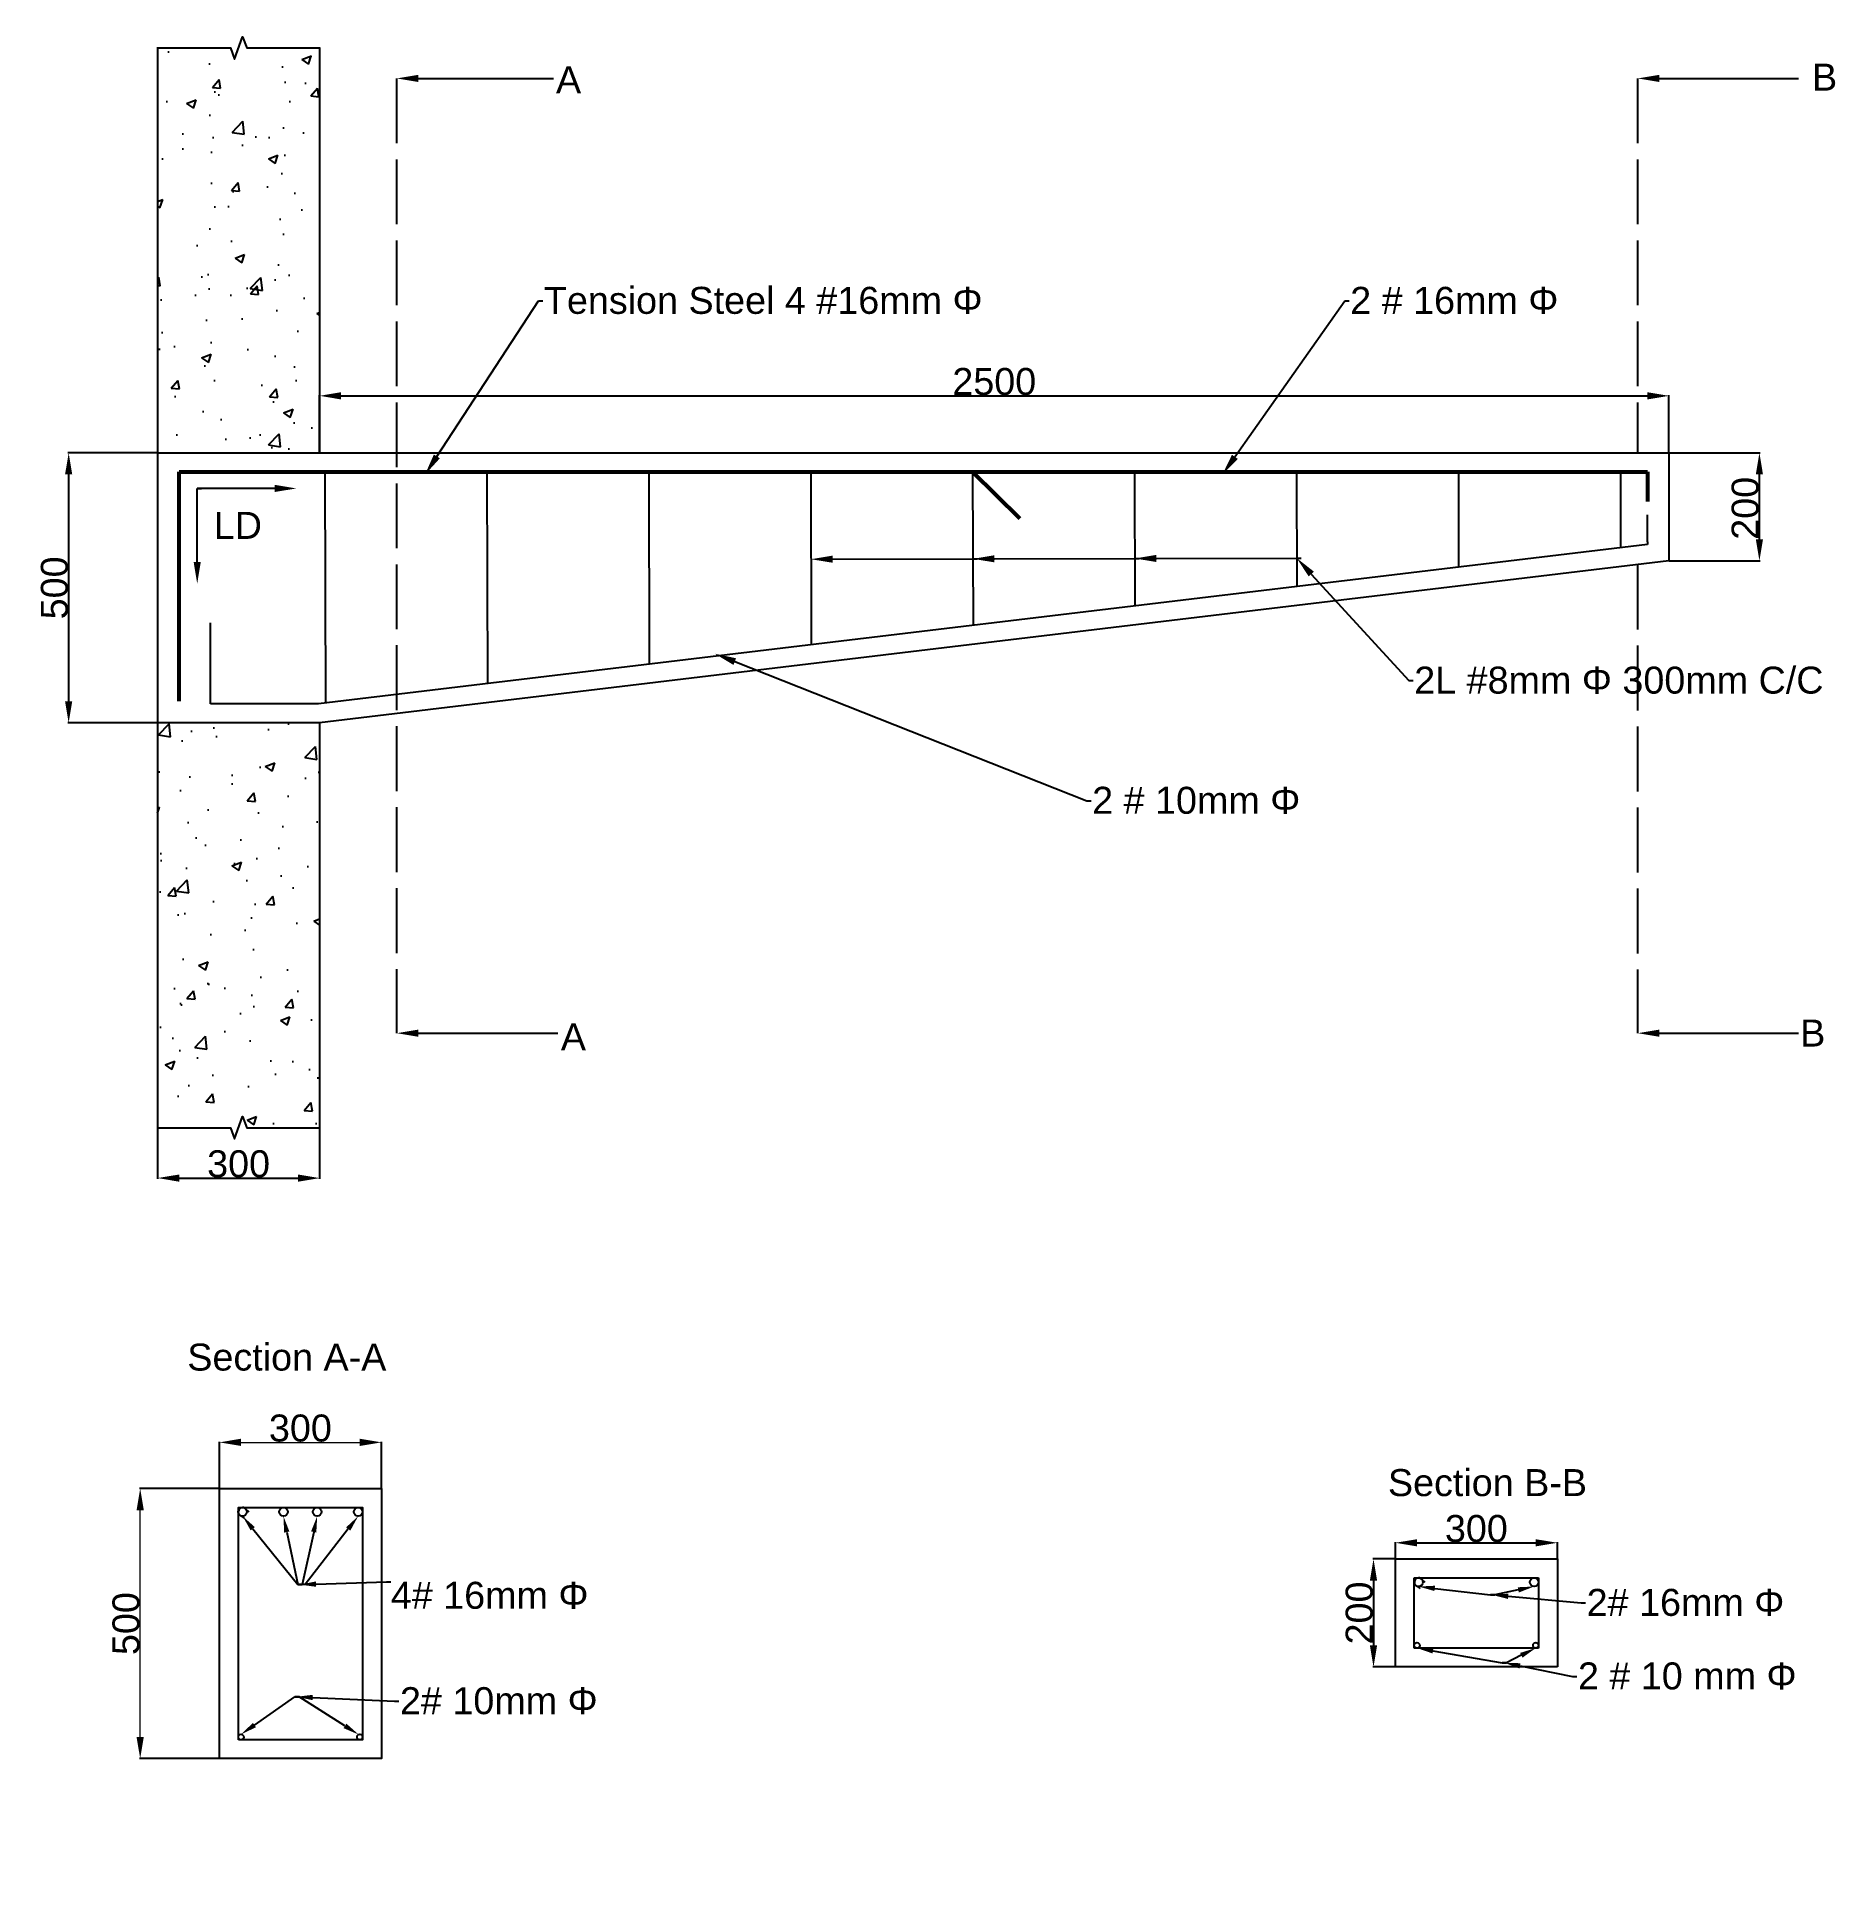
# Model space of a CAD drawing. Header units: millimetres. Extents: x 3607 to 6939, y 1603 to 5013.
import ezdxf
from ezdxf import colors
from ezdxf.entities.mleader import LeaderData, LeaderLine
from ezdxf.math import Vec2, Vec3

# ---------------------------------------------------------------- set-up
doc = ezdxf.new("R2010")
doc.units = ezdxf.units.MM
doc.linetypes.add('ACAD_ISO02W100', pattern=[15, 12, -3])
doc.styles.get("Standard").update_dxf_attribs({"font": 'arial.ttf'})
doc.dimstyles.new('ISO-25', dxfattribs={"dimtxt": 2.5, "dimasz": 2.5, "dimexe": 1.25, "dimexo": 0.625, "dimtad": 1, "dimtxsty": 'Standard', "dimcen": 2.5, "dimadec": 0, "dimazin": 0, "dimtfac": 1, "dimtmove": 0, "dimatfit": 3, "dimfxl": 1, "dimarcsym": 0})

# ---------------------------------------------------------------- blocks, each defined once
blk = doc.blocks.new('*D4')
at = {"color": 0, "lineweight": -2, "transparency": 16777216}
for p, q in [((4130.8, 4243), (4130.8, 4349.4)), ((4170.8, 4348.1), (6590.8, 4348.1)), ((6630.8, 4243), (6630.8, 4349.4))]:
    blk.add_line(p, q, dxfattribs=at)
at = {"color": 0, "transparency": 16777216}
for points in [[(4170.8, 4354.8), (4170.8, 4341.4), (4130.8, 4348.1)], [(6590.8, 4354.8), (6590.8, 4341.4), (6630.8, 4348.1)]]:
    blk.add_solid(points, dxfattribs=at)
at = {"layer": 'DEFPOINTS', "color": 0, "transparency": 16777216}
for p in [(6630.8, 4348.1), (4130.8, 4242.4), (6630.8, 4242.4)]:
    blk.add_point(p, dxfattribs=at)
at = {"color": 0, "transparency": 16777216, "insert": (5380.8, 4374.3), "char_height": 50, "attachment_point": 5}
blk.add_mtext('2500', dxfattribs=at)
blk = doc.blocks.new('*D7')
at = {"color": 0, "lineweight": -2, "transparency": 16777216}
for p, q in [((6631.4, 4242.4), (6799.6, 4242.4)), ((6798.4, 4082.4), (6798.4, 4202.4)), ((6631.4, 4042.4), (6799.6, 4042.4))]:
    blk.add_line(p, q, dxfattribs=at)
at = {"color": 0, "transparency": 16777216}
for points in [[(6791.7, 4202.4), (6805, 4202.4), (6798.4, 4242.4)], [(6791.7, 4082.4), (6805, 4082.4), (6798.4, 4042.4)]]:
    blk.add_solid(points, dxfattribs=at)
at = {"layer": 'DEFPOINTS', "color": 0, "transparency": 16777216}
for p in [(6630.8, 4242.4), (6798.4, 4242.4), (6630.8, 4042.4)]:
    blk.add_point(p, dxfattribs=at)
at = {"color": 0, "transparency": 16777216, "insert": (6772.2, 4139.8), "char_height": 50, "attachment_point": 5, "rotation": 90}
blk.add_mtext('200', dxfattribs=at)
blk = doc.blocks.new('*D10')
at = {"color": 0, "lineweight": -2, "transparency": 16777216}
for p, q in [((3830.2, 4242.4), (3664.7, 4242.4)), ((3666, 3782.4), (3666, 4202.4)), ((3830.2, 3742.4), (3664.7, 3742.4))]:
    blk.add_line(p, q, dxfattribs=at)
at = {"color": 0, "transparency": 16777216}
for points in [[(3659.3, 4202.4), (3672.6, 4202.4), (3666, 4242.4)], [(3659.3, 3782.4), (3672.6, 3782.4), (3666, 3742.4)]]:
    blk.add_solid(points, dxfattribs=at)
at = {"layer": 'DEFPOINTS', "color": 0, "transparency": 16777216}
for p in [(3666, 4242.4), (3830.8, 4242.4), (3830.8, 3742.4)]:
    blk.add_point(p, dxfattribs=at)
at = {"color": 0, "transparency": 16777216, "insert": (3639.8, 3992.4), "char_height": 50, "attachment_point": 5, "rotation": 90}
blk.add_mtext('500', dxfattribs=at)
blk = doc.blocks.new('*D14')
at = {"color": 0, "lineweight": -2, "transparency": 16777216}
for p, q in [((3830.8, 2991.9), (3830.8, 2898)), ((4130.8, 2991.8), (4130.8, 2897.9)), ((3870.8, 2899.2), (4090.8, 2899.2))]:
    blk.add_line(p, q, dxfattribs=at)
at = {"color": 0, "transparency": 16777216}
for points in [[(3870.8, 2905.9), (3870.8, 2892.6), (3830.8, 2899.3)], [(4090.8, 2905.9), (4090.8, 2892.5), (4130.8, 2899.2)]]:
    blk.add_solid(points, dxfattribs=at)
at = {"layer": 'DEFPOINTS', "color": 0, "transparency": 16777216}
for p in [(3830.8, 2992.5), (4130.8, 2992.4), (4130.8, 2899.2)]:
    blk.add_point(p, dxfattribs=at)
at = {"color": 0, "transparency": 16777216, "insert": (3980.8, 2925.4), "char_height": 50, "attachment_point": 5, "rotation": 359.9873}
blk.add_mtext('300', dxfattribs=at)
blk = doc.blocks.new('*D21')
at = {"color": 0, "lineweight": -2, "transparency": 16777216}
for p, q in [((3944.7, 2324.1), (3797.3, 2324.1)), ((3944.7, 1824.1), (3797.3, 1824.1))]:
    blk.add_line(p, q, dxfattribs=at)
at = {"color": 0, "lineweight": 9, "transparency": 16777216}
blk.add_line((3798.5, 1864.1), (3798.5, 2284.1), dxfattribs=at)
at = {"color": 0, "transparency": 16777216}
for points in [[(3791.8, 2284.1), (3805.2, 2284.1), (3798.5, 2324.1)], [(3791.8, 1864.1), (3805.2, 1864.1), (3798.5, 1824.1)]]:
    blk.add_solid(points, dxfattribs=at)
at = {"layer": 'DEFPOINTS', "color": 0, "transparency": 16777216}
for p in [(3798.5, 2324.1), (3945.3, 2324.1), (3945.3, 1824.1)]:
    blk.add_point(p, dxfattribs=at)
at = {"color": 0, "transparency": 16777216, "insert": (3772.4, 2074.1), "char_height": 50, "attachment_point": 5, "rotation": 90}
blk.add_mtext('500', dxfattribs=at)
blk = doc.blocks.new('*D22')
at = {"color": 0, "lineweight": -2, "transparency": 16777216}
for p, q in [((3945.3, 2324.7), (3945.3, 2411)), ((4245.3, 2324.7), (4245.3, 2411))]:
    blk.add_line(p, q, dxfattribs=at)
at = {"color": 0, "lineweight": 9, "transparency": 16777216}
blk.add_line((3985.3, 2409.8), (4205.3, 2409.8), dxfattribs=at)
at = {"color": 0, "transparency": 16777216}
for points in [[(3985.3, 2416.5), (3985.3, 2403.1), (3945.3, 2409.8)], [(4205.3, 2416.5), (4205.3, 2403.1), (4245.3, 2409.8)]]:
    blk.add_solid(points, dxfattribs=at)
at = {"layer": 'DEFPOINTS', "color": 0, "transparency": 16777216}
for p in [(4245.3, 2409.8), (3945.3, 2324.1), (4245.3, 2324.1)]:
    blk.add_point(p, dxfattribs=at)
at = {"color": 0, "transparency": 16777216, "insert": (4095.3, 2436), "char_height": 50, "attachment_point": 5}
blk.add_mtext('300', dxfattribs=at)
blk = doc.blocks.new('*D31')
at = {"color": 0, "lineweight": -2, "transparency": 16777216}
for p, q in [((6123.4, 2193.8), (6082.1, 2193.8)), ((6083.4, 2153.8), (6083.4, 2033.8)), ((6123.4, 1993.8), (6082.1, 1993.8))]:
    blk.add_line(p, q, dxfattribs=at)
at = {"color": 0, "transparency": 16777216}
for points in [[(6076.7, 2153.8), (6090.1, 2153.8), (6083.4, 2193.8)], [(6076.7, 2033.8), (6090.1, 2033.8), (6083.4, 1993.8)]]:
    blk.add_solid(points, dxfattribs=at)
at = {"layer": 'DEFPOINTS', "color": 0, "transparency": 16777216}
for p in [(6124, 2193.8), (6083.4, 1993.8), (6124, 1993.8)]:
    blk.add_point(p, dxfattribs=at)
at = {"color": 0, "transparency": 16777216, "insert": (6057.2, 2093.8), "char_height": 50, "attachment_point": 5, "rotation": 90}
blk.add_mtext('200', dxfattribs=at)
blk = doc.blocks.new('*D32')
at = {"color": 0, "lineweight": -2, "transparency": 16777216}
for p, q in [((6124, 2194.4), (6124, 2225)), ((6164, 2223.8), (6384, 2223.8)), ((6424, 2194.4), (6424, 2225))]:
    blk.add_line(p, q, dxfattribs=at)
at = {"color": 0, "transparency": 16777216}
for points in [[(6164, 2230.4), (6164, 2217.1), (6124, 2223.8)], [(6384, 2230.4), (6384, 2217.1), (6424, 2223.8)]]:
    blk.add_solid(points, dxfattribs=at)
at = {"layer": 'DEFPOINTS', "color": 0, "transparency": 16777216}
for p in [(6424, 2223.8), (6124, 2193.8), (6424, 2193.8)]:
    blk.add_point(p, dxfattribs=at)
at = {"color": 0, "transparency": 16777216, "insert": (6274, 2249.9), "char_height": 50, "attachment_point": 5}
blk.add_mtext('300', dxfattribs=at)

msp = doc.modelspace()

# ---------------------------------------------------------------- hatches: boundary and pattern name
h = msp.add_hatch()
h.set_pattern_fill('AR-CONC', color=256)
h.paths.add_polyline_path([(4130.797, 3742.411), (3830.797, 3742.411), (3830.797, 2992.411), (3965.797, 2992.411), (3973.297, 2971.805), (3988.297, 3013.017), (3995.797, 2992.411), (4130.797, 2992.411)])
h.paths.add_polyline_path([(4130.797, 4992.411), (3995.797, 4992.411), (3988.297, 5013.017), (3973.297, 4971.805), (3965.797, 4992.411), (3830.797, 4992.411), (3830.797, 4242.411), (4130.797, 4242.411)])

# ---------------------------------------------------------------- linework, layer by layer
for p, q in [((3830.797, 4992.411), (3830.797, 2992.411)), ((4130.797, 4992.411), (4130.797, 4242.411)), ((3830.797, 4242.411), (6630.797, 4242.411)), ((3830.797, 4242.411), (3830.797, 3742.411)), ((6630.797, 4242.411), (6630.797, 4042.411)), ((4140.779, 4207.411), (4141.755, 3778.977)), ((4440.78, 4207.411), (4441.674, 3814.968)), ((4740.781, 4207.411), (4741.592, 3850.958)), ((5040.782, 4207.411), (5041.511, 3886.948)), ((5340.782, 4207.411), (5341.43, 3922.938)), ((5640.783, 4207.411), (5641.349, 3958.929)), ((5940.784, 4207.411), (5941.268, 3994.919)), ((6240.785, 4207.411), (6241.187, 4030.909)), ((6540.786, 4207.411), (6541.105, 4066.899)), ((6590.797, 4077.898), (6590.797, 4127.898)), ((6590.797, 4072.862), (4128.704, 3777.411)), ((6590.797, 4077.898), (6590.797, 4072.862)), ((3928.704, 3777.411), (3928.704, 3927.411)), ((4128.704, 3777.411), (3928.704, 3777.411)), ((4130.797, 3742.411), (4130.797, 2992.411)), ((3993.852, 2286.772), (3999.733, 2280.993)), ((3983.588, 2274.561), (3991.218, 2269.099)), ((6123.99, 2193.797), (6423.99, 2193.797)), ((6123.99, 1993.797), (6123.99, 2193.797)), ((6423.99, 2193.797), (6423.99, 1993.797)), ((6158.99, 2028.797), (6158.99, 2158.797)), ((6158.99, 2158.797), (6388.99, 2158.797)), ((6172.598, 2156.503), (6178.478, 2150.724)), ((6388.99, 2158.797), (6388.99, 2028.797)), ((6162.334, 2144.292), (6169.963, 2138.83)), ((6388.99, 2028.797), (6158.99, 2028.797)), ((6423.99, 1993.797), (6123.99, 1993.797))]:
    msp.add_line(p, q)
at = {"linetype": 'ACAD_ISO02W100', "ltscale": 10}
for p, q in [((4273.656, 4935.991), (4273.656, 3167.618)), ((6572.783, 4935.991), (6572.783, 4242.411)), ((6572.783, 4035.45), (6572.783, 3167.618))]:
    msp.add_line(p, q, dxfattribs=at)
at = {"lineweight": 53}
for p, q in [((3870.797, 3782.411), (3870.797, 4207.411)), ((3870.797, 4207.411), (6590.797, 4207.411)), ((5340.782, 4207.411), (5428.152, 4120.817)), ((6590.797, 4207.411), (6590.797, 4152.411))]:
    msp.add_line(p, q, dxfattribs=at)
at = {"linetype": 'Continuous'}
for points in [[(3829.547, 4992.411), (3965.797, 4992.411), (3973.297, 4971.805), (3988.297, 5013.017), (3995.797, 4992.411), (4132.047, 4992.411)], [(3830.797, 2992.411), (3965.797, 2992.411), (3973.297, 2971.805), (3988.297, 3013.017), (3995.797, 2992.411), (4130.797, 2992.411)]]:
    msp.add_lwpolyline(points, dxfattribs=at)
msp.add_lwpolyline([(6630.797, 4042.411), (4130.797, 3742.411), (3830.797, 3742.411)])
for points in [[(3945.334, 1824.057), (3945.334, 2324.057), (4245.334, 2324.057), (4245.334, 1824.057)], [(3980.334, 1859.057), (3980.334, 2289.057), (4210.334, 2289.057), (4210.334, 1859.057)]]:
    msp.add_lwpolyline(points, close=True)
for centre, radius in [((3988.254, 2281.057), 8), ((4063.873, 2281.057), 8), ((4126.412, 2281.057), 8), ((4202.334, 2281.057), 8), ((6166.99, 2150.797), 8), ((6380.99, 2150.797), 8), ((6163.99, 2033.797), 5), ((6383.99, 2033.797), 5), ((3985.355, 1864.057), 5), ((4205.334, 1864.056), 5)]:
    msp.add_circle(centre, radius)
for centre in [(3988.245, 2281.066), (6166.99, 2150.797)]:
    msp.add_arc(centre, 8, 45.501079, 234.402033)

# ---------------------------------------------------------------- texts
at = {"linetype": 'ACAD_ISO02W100', "char_height": 50, "attachment_point": 1}
for s, width, heights, insert in [('A', 51.24998, [0], (4568.849, 4958.507)), ('B', 51.24998, [0], (6895.842, 4963.395)), ('A', 51.24998, [0], (4577.849, 3185.937)), ('B', 51.24998, [0], (6873.931, 3192.877)), ('Section A-A', 399.19842, [59.567], (3885.799, 2592.76)), ('Section B-B', 399.19842, [59.567], (6110.179, 2360.231))]:
    msp.add_mtext_dynamic_manual_height_columns(s, width=width, gutter_width=12.5, heights=heights, dxfattribs=dict(at, insert=insert))
at = {"char_height": 50, "attachment_point": 1}
for s, width, insert in [('LD', 7.54556, (3934.84, 4133.166)), ('4# 16mm Φ', 361.01719, (4262.802, 2151.548))]:
    msp.add_mtext_dynamic_manual_height_columns(s, width=width, gutter_width=12.5, heights=[0], dxfattribs=dict(at, insert=insert))

# ---------------------------------------------------------------- dimensions: what is measured, and where the dimension line sits
for base, p1, p2, override, picture, middle in [((6630.797, 4348.106), (4130.797, 4242.411), (6630.797, 4242.411), {"dimtxt": 50, "dimasz": 40}, '*D4', (5380.797, 4374.26)), ((4245.334, 2409.796), (3945.334, 2324.057), (4245.334, 2324.057), {"dimtxt": 50, "dimasz": 40, "dimlwd": 9}, '*D22', (4095.334, 2435.967))]:
    dim = msp.add_linear_dim(base=base, p1=p1, p2=p2, dimstyle='ISO-25', override=override)
    dim.commit()
    dim.dimension.update_dxf_attribs({"geometry": picture, "text_midpoint": middle})
for base, p1, p2, override, picture, middle in [((3665.955, 4242.411), (3830.797, 3742.411), (3830.797, 4242.411), {"dimtxt": 50, "dimasz": 40}, '*D10', (3639.801, 3992.411)), ((3798.507, 2324.057), (3945.334, 1824.057), (3945.334, 2324.057), {"dimtxt": 50, "dimasz": 40, "dimlwd": 9}, '*D21', (3772.353, 2074.057)), ((6083.398, 1993.797), (6123.99, 2193.797), (6123.99, 1993.797), {"dimtxt": 50, "dimasz": 40}, '*D31', (6057.244, 2093.797))]:
    dim = msp.add_linear_dim(base=base, p1=p1, p2=p2, angle=90, dimstyle='ISO-25', override=override)
    dim.commit()
    dim.dimension.update_dxf_attribs({"geometry": picture, "text_midpoint": middle})
for base, p1, p2, angle, picture, middle, dimtype in [((6798.36, 4242.411), (6630.797, 4042.411), (6630.797, 4242.411), 90, '*D7', (6798.36, 4139.777), 160), ((4130.776, 2899.19), (3830.797, 2992.478), (4130.797, 2992.411), 359.987331, '*D14', (3980.776, 2899.224), 161)]:
    dim = msp.add_linear_dim(base=base, p1=p1, p2=p2, angle=angle, dimstyle='ISO-25', override={"dimtxt": 50, "dimasz": 40})
    dim.commit()
    dim.dimension.update_dxf_attribs({"geometry": picture, "text_midpoint": middle, "dimtype": dimtype})
dim = msp.add_linear_dim(base=(6423.99, 2223.759), p1=(6123.99, 2193.797), p2=(6423.99, 2193.797), dimstyle='ISO-25', override={"dimtxt": 50, "dimasz": 40})
dim.commit()
dim.dimension.update_dxf_attribs({"geometry": '*D32', "text_midpoint": (6273.99, 2223.759), "dimtype": 160})

# ---------------------------------------------------------------- leaders
ml = msp.add_multileader_mtext('Standard')
ml.set_content('', color=256)
ml.set_leader_properties()
ml.build(insert=Vec2(0, 0))
ml.multileader.update_dxf_attribs({"has_dogleg": 0, "arrow_head_size": 40})
ctx = ml.context
ctx.base_point, ctx.arrow_head_size, ctx.plane_origin = Vec3(4563.963, 4935.991), 40, Vec3(4273.656, 4935.991)
notes = []
notes.append((ctx, [(0, (1, 1, 0), (4555.963, 4935.991), (1, 0), 8, [(0, [(4273.656, 4935.991)], 0, [])])]))
ctx.mtext.insert, ctx.mtext.flow_direction = Vec3(4565.963, 4937.991), 5
ml = msp.add_multileader_mtext('Standard')
ml.set_content('', color=256)
ml.set_leader_properties()
ml.build(insert=Vec2(0, 0))
ml.multileader.update_dxf_attribs({"has_dogleg": 0, "arrow_head_size": 40})
ctx = ml.context
ctx.base_point, ctx.arrow_head_size, ctx.plane_origin = Vec3(6871.089, 4935.991), 40, Vec3(6572.783, 4935.991)
notes.append((ctx, [(0, (1, 1, 0), (6863.089, 4935.991), (1, 0), 8, [(0, [(6572.783, 4935.991)], 0, [])])]))
ctx.mtext.insert, ctx.mtext.flow_direction = Vec3(6873.089, 4937.991), 5
ml = msp.add_multileader_mtext('Standard')
ml.set_content('Tension Steel 4 #16mm Φ', color=256)
ml.set_leader_properties()
ml.build(insert=Vec2(0, 0))
ml.multileader.update_dxf_attribs({"arrow_head_size": 40})
ctx = ml.context
ctx.base_point, ctx.char_height, ctx.arrow_head_size, ctx.plane_origin = Vec3(4544.449, 4524.015), 50, 40, Vec3(4267.403, 4202.411)
notes.append((ctx, [(0, (1, 1, 0), (4536.449, 4524.015), (1, 0), 8, [(0, [(4326.24, 4202.411)], 0, [])])]))
ctx.mtext.insert, ctx.mtext.flow_direction = Vec3(4546.449, 4549.919), 5
ml = msp.add_multileader_mtext('Standard')
ml.set_content('2 # 16mm Φ', color=256)
ml.set_leader_properties()
ml.build(insert=Vec2(0, 0))
ml.multileader.update_dxf_attribs({"arrow_head_size": 40})
ctx = ml.context
ctx.base_point, ctx.char_height, ctx.arrow_head_size, ctx.plane_origin = Vec3(6038.294, 4524.015), 50, 40, Vec3(5803.529, 4202.411)
notes.append((ctx, [(0, (1, 1, 0), (6030.294, 4524.015), (1, 0), 8, [(0, [(5803.529, 4202.411)], 0, [])])]))
ctx.mtext.insert, ctx.mtext.flow_direction = Vec3(6040.294, 4549.919), 5
ml = msp.add_multileader_mtext('Standard')
ml.set_content('', color=256)
ml.set_leader_properties()
ml.build(insert=Vec2(0, 0))
ml.multileader.update_dxf_attribs({"arrow_head_size": 40})
ctx = ml.context
ctx.base_point, ctx.arrow_head_size, ctx.plane_origin = Vec3(3912.135, 4176.592), 40, Vec3(3904.135, 4073.914)
notes.append((ctx, [(0, (1, 1, 0), (3904.135, 4176.592), (1, 0), 8, [(0, [(3904.135, 4000.215)], 0, [])])]))
ctx.mtext.insert, ctx.mtext.flow_direction = Vec3(3914.135, 4178.592), 5
ml = msp.add_multileader_mtext('Standard')
ml.set_content('', color=256)
ml.set_leader_properties()
ml.build(insert=Vec2(0, 0))
ml.multileader.update_dxf_attribs({"arrow_head_size": 40})
ctx = ml.context
ctx.base_point, ctx.arrow_head_size, ctx.plane_origin = Vec3(3900.135, 4176.592), 40, Vec3(4087.901, 4176.592)
ctx.text_align_type = 2
notes.append((ctx, [(0, (1, 1, 0), (3912.135, 4176.592), (-1, 0), 8, [(0, [(4087.901, 4176.592)], 0, [])])]))
ctx.mtext.insert, ctx.mtext.alignment, ctx.mtext.flow_direction = Vec3(3902.135, 4178.592), 3, 5
ml = msp.add_multileader_mtext('Standard')
ml.set_content('', color=256)
ml.set_leader_properties()
ml.build(insert=Vec2(0, 0))
ml.multileader.update_dxf_attribs({"arrow_head_size": 40})
ctx = ml.context
ctx.base_point, ctx.arrow_head_size, ctx.plane_origin = Vec3(5349.15, 4046.173), 40, Vec3(5041.15, 4045.49)
notes.append((ctx, [(0, (1, 1, 0), (5341.15, 4046.173), (1, 0), 8, [(0, [(5041.15, 4045.49)], 0, [])])]))
ctx.mtext.insert, ctx.mtext.flow_direction = Vec3(5351.15, 4048.173), 5
ml = msp.add_multileader_mtext('Standard')
ml.set_content('', color=256)
ml.set_leader_properties()
ml.build(insert=Vec2(0, 0))
ml.multileader.update_dxf_attribs({"arrow_head_size": 40})
ctx = ml.context
ctx.base_point, ctx.arrow_head_size, ctx.plane_origin = Vec3(5649.149, 4046.855), 40, Vec3(5341.15, 4046.173)
notes.append((ctx, [(0, (1, 1, 0), (5641.149, 4046.855), (1, 0), 8, [(0, [(5341.15, 4046.173)], 0, [])])]))
ctx.mtext.insert, ctx.mtext.flow_direction = Vec3(5651.149, 4048.855), 5
ml = msp.add_multileader_mtext('Standard')
ml.set_content('', color=256)
ml.set_leader_properties()
ml.build(insert=Vec2(0, 0))
ml.multileader.update_dxf_attribs({"arrow_head_size": 40})
ctx = ml.context
ctx.base_point, ctx.arrow_head_size, ctx.plane_origin = Vec3(5949.148, 4047.538), 40, Vec3(5641.149, 4046.855)
notes.append((ctx, [(0, (1, 1, 0), (5941.148, 4047.538), (1, 0), 8, [(0, [(5641.149, 4046.855)], 0, [])])]))
ctx.mtext.insert, ctx.mtext.flow_direction = Vec3(5951.148, 4049.538), 5
ml = msp.add_multileader_mtext('Standard')
ml.set_content('2L #8mm Φ 300mm C/C', color=256)
ml.set_leader_properties()
ml.build(insert=Vec2(0, 0))
ml.multileader.update_dxf_attribs({"arrow_head_size": 40})
ctx = ml.context
ctx.base_point, ctx.char_height, ctx.arrow_head_size, ctx.plane_origin = Vec3(6156.87, 3820.631), 50, 40, Vec3(5941.148, 4047.538)
notes.append((ctx, [(0, (1, 1, 0), (6148.87, 3820.631), (1, 0), 8, [(0, [(5941.148, 4047.538)], 0, [])])]))
ctx.mtext.insert, ctx.mtext.flow_direction = Vec3(6158.87, 3846.534), 5
ml = msp.add_multileader_mtext('Standard')
ml.set_content('2 # 10mm Φ', color=256)
ml.set_leader_properties()
ml.build(insert=Vec2(0, 0))
ml.multileader.update_dxf_attribs({"arrow_head_size": 40})
ctx = ml.context
ctx.base_point, ctx.char_height, ctx.arrow_head_size, ctx.plane_origin = Vec3(5560.174, 3598.096), 50, 40, Vec3(4862.876, 3870.548)
notes.append((ctx, [(0, (1, 1, 0), (5552.174, 3598.096), (1, 0), 8, [(0, [(4862.876, 3870.548)], 0, [])])]))
ctx.mtext.insert, ctx.mtext.flow_direction = Vec3(5562.174, 3623.999), 5
ml = msp.add_multileader_mtext('Standard')
ml.set_content('', color=256)
ml.set_leader_properties()
ml.build(insert=Vec2(0, 0))
ml.multileader.update_dxf_attribs({"has_dogleg": 0, "arrow_head_size": 40})
ctx = ml.context
ctx.base_point, ctx.arrow_head_size, ctx.plane_origin = Vec3(4571.963, 3167.618), 40, Vec3(4273.656, 3167.618)
notes.append((ctx, [(0, (1, 1, 0), (4563.963, 3167.618), (1, 0), 8, [(0, [(4273.656, 3167.618)], 0, [])])]))
ctx.mtext.insert, ctx.mtext.flow_direction = Vec3(4573.963, 3169.618), 5
ml = msp.add_multileader_mtext('Standard')
ml.set_content('', color=256)
ml.set_leader_properties()
ml.build(insert=Vec2(0, 0))
ml.multileader.update_dxf_attribs({"has_dogleg": 0, "arrow_head_size": 40})
ctx = ml.context
ctx.base_point, ctx.arrow_head_size, ctx.plane_origin = Vec3(6871.089, 3167.618), 40, Vec3(6572.783, 3167.618)
notes.append((ctx, [(0, (1, 1, 0), (6863.089, 3167.618), (1, 0), 8, [(0, [(6572.783, 3167.618)], 0, [])])]))
ctx.mtext.insert, ctx.mtext.flow_direction = Vec3(6873.089, 3169.618), 5
ml = msp.add_multileader_mtext('Standard')
ml.set_content('', color=256)
ml.set_leader_properties()
ml.build(insert=Vec2(0, 0))
ml.multileader.update_dxf_attribs({"arrow_head_size": 30})
ctx = ml.context
ctx.base_point, ctx.arrow_head_size, ctx.plane_origin = Vec3(4098.51, 2146.255), 30, Vec3(4001.334, 2257.057)
notes.append((ctx, [(0, (1, 1, 0), (4090.51, 2146.255), (1, 0), 8, [(0, [(3988.254, 2273.057)], 0, [])])]))
ctx.mtext.insert, ctx.mtext.flow_direction = Vec3(4100.51, 2148.255), 5
ml = msp.add_multileader_mtext('Standard')
ml.set_content('', color=256)
ml.set_leader_properties()
ml.build(insert=Vec2(0, 0))
ml.multileader.update_dxf_attribs({"arrow_head_size": 30})
ctx = ml.context
ctx.base_point, ctx.arrow_head_size, ctx.plane_origin = Vec3(4098.51, 2146.255), 30, Vec3(4063.873, 2257.057)
notes.append((ctx, [(0, (1, 1, 0), (4090.51, 2146.255), (1, 0), 8, [(0, [(4063.873, 2273.057)], 0, [])])]))
ctx.mtext.insert, ctx.mtext.flow_direction = Vec3(4100.51, 2148.255), 5
ml = msp.add_multileader_mtext('Standard')
ml.set_content('', color=256)
ml.set_leader_properties()
ml.build(insert=Vec2(0, 0))
ml.multileader.update_dxf_attribs({"arrow_head_size": 30})
ctx = ml.context
ctx.base_point, ctx.arrow_head_size, ctx.plane_origin = Vec3(4086.51, 2146.255), 30, Vec3(4126.412, 2257.057)
ctx.text_align_type = 2
notes.append((ctx, [(0, (1, 1, 0), (4098.51, 2146.255), (-1, 0), 8, [(0, [(4126.412, 2273.057)], 0, [])])]))
ctx.mtext.insert, ctx.mtext.alignment, ctx.mtext.flow_direction = Vec3(4088.51, 2148.255), 3, 5
ml = msp.add_multileader_mtext('Standard')
ml.set_content('', color=256)
ml.set_leader_properties()
ml.build(insert=Vec2(0, 0))
ml.multileader.update_dxf_attribs({"arrow_head_size": 30})
ctx = ml.context
ctx.base_point, ctx.arrow_head_size, ctx.plane_origin = Vec3(4091.893, 2146.255), 30, Vec3(4194.334, 2257.057)
ctx.text_align_type = 2
notes.append((ctx, [(0, (1, 1, 0), (4103.893, 2146.255), (-1, 0), 8, [(0, [(4202.334, 2273.057)], 0, [])])]))
ctx.mtext.insert, ctx.mtext.alignment, ctx.mtext.flow_direction = Vec3(4093.893, 2148.255), 3, 5
ml = msp.add_multileader_mtext('Standard')
ml.set_content('', color=256)
ml.set_leader_properties()
ml.build(insert=Vec2(0, 0))
ml.multileader.update_dxf_attribs({"arrow_head_size": 30})
ctx = ml.context
ctx.base_point, ctx.arrow_head_size, ctx.plane_origin = Vec3(4262.802, 2151.548), 30, Vec3(4094.317, 2146.255)
notes.append((ctx, [(0, (1, 1, 0), (4254.965, 2151.548), (1, 0), 7.837, [(0, [(4094.317, 2146.255)], 0, [])])]))
ctx.mtext.insert, ctx.mtext.flow_direction = Vec3(4264.802, 2153.548), 5
ml = msp.add_multileader_mtext('Standard')
ml.set_content('', color=256)
ml.set_leader_properties()
ml.build(insert=Vec2(0, 0))
ml.multileader.update_dxf_attribs({"arrow_head_size": 30})
ctx = ml.context
ctx.base_point, ctx.char_height, ctx.arrow_head_size, ctx.plane_origin = Vec3(6308.286, 2127.354), 50, 30, Vec3(6166.99, 2142.797)
notes.append((ctx, [(0, (1, 1, 0), (6300.286, 2127.354), (1, 0), 8, [(0, [(6166.99, 2142.797)], 0, [])])]))
ctx.mtext.insert, ctx.mtext.flow_direction = Vec3(6310.286, 2152.354), 5
ml = msp.add_multileader_mtext('Standard')
ml.set_content('', color=256)
ml.set_leader_properties()
ml.build(insert=Vec2(0, 0))
ml.multileader.update_dxf_attribs({"arrow_head_size": 30})
ctx = ml.context
ctx.base_point, ctx.char_height, ctx.arrow_head_size, ctx.plane_origin = Vec3(6296.286, 2127.354), 50, 30, Vec3(6380.99, 2142.797)
ctx.text_align_type = 2
notes.append((ctx, [(0, (1, 1, 0), (6308.286, 2127.354), (-1, 0), 8, [(0, [(6380.99, 2142.797)], 0, [])])]))
ctx.mtext.insert, ctx.mtext.alignment, ctx.mtext.flow_direction = Vec3(6298.286, 2152.354), 3, 5
ml = msp.add_multileader_mtext('Standard')
ml.set_content('2# 16mm Φ', color=256)
ml.set_leader_properties()
ml.build(insert=Vec2(0, 0))
ml.multileader.update_dxf_attribs({"arrow_head_size": 30})
ctx = ml.context
ctx.base_point, ctx.char_height, ctx.arrow_head_size, ctx.plane_origin = Vec3(6476.274, 2112.486), 50, 30, Vec3(6303.054, 2117.616)
notes.append((ctx, [(0, (1, 1, 0), (6468.274, 2112.486), (1, 0), 8, [(0, [(6303.054, 2127.354)], 0, [])])]))
ctx.mtext.insert, ctx.mtext.flow_direction = Vec3(6478.274, 2138.39), 5
ml = msp.add_multileader_mtext('Standard')
ml.set_content('', color=256)
ml.set_leader_properties()
ml.build(insert=Vec2(0, 0))
ml.multileader.update_dxf_attribs({"arrow_head_size": 30})
ctx = ml.context
ctx.base_point, ctx.char_height, ctx.arrow_head_size, ctx.plane_origin = Vec3(6329.862, 2001.719), 50, 30, Vec3(6163.99, 2028.797)
notes.append((ctx, [(0, (1, 1, 0), (6321.862, 2001.719), (1, 0), 8, [(0, [(6163.99, 2028.797)], 0, [])])]))
ctx.mtext.insert, ctx.mtext.flow_direction = Vec3(6331.862, 2026.719), 5
ml = msp.add_multileader_mtext('Standard')
ml.set_content('', color=256)
ml.set_leader_properties()
ml.build(insert=Vec2(0, 0))
ml.multileader.update_dxf_attribs({"arrow_head_size": 30})
ctx = ml.context
ctx.base_point, ctx.char_height, ctx.arrow_head_size, ctx.plane_origin = Vec3(6317.862, 2001.719), 50, 30, Vec3(6383.99, 2028.797)
ctx.text_align_type = 2
notes.append((ctx, [(0, (1, 1, 0), (6329.862, 2001.719), (-1, 0), 8, [(0, [(6383.99, 2028.797)], 0, [])])]))
ctx.mtext.insert, ctx.mtext.alignment, ctx.mtext.flow_direction = Vec3(6319.862, 2026.719), 3, 5
ml = msp.add_multileader_mtext('Standard')
ml.set_content('2 # 10 mm Φ', color=256)
ml.set_leader_properties()
ml.build(insert=Vec2(0, 0))
ml.multileader.update_dxf_attribs({"arrow_head_size": 30})
ctx = ml.context
ctx.base_point, ctx.char_height, ctx.arrow_head_size, ctx.plane_origin = Vec3(6460.169, 1976.325), 50, 30, Vec3(6325.416, 2001.719)
notes.append((ctx, [(0, (1, 1, 0), (6452.169, 1976.325), (1, 0), 8, [(0, [(6325.416, 2001.719)], 0, [])])]))
ctx.mtext.insert, ctx.mtext.flow_direction = Vec3(6462.169, 2002.229), 5
ml = msp.add_multileader_mtext('Standard')
ml.set_content('2# 10mm Φ', color=256)
ml.set_leader_properties()
ml.build(insert=Vec2(0, 0))
ml.multileader.update_dxf_attribs({"arrow_head_size": 30})
ctx = ml.context
ctx.base_point, ctx.char_height, ctx.arrow_head_size, ctx.plane_origin = Vec3(4277.82, 1930.444), 50, 30, Vec3(4088.103, 1938.607)
notes.append((ctx, [(0, (1, 1, 0), (4269.82, 1930.444), (1, 0), 8, [(0, [(4088.103, 1938.607)], 0, [])])]))
ctx.mtext.insert, ctx.mtext.flow_direction = Vec3(4279.82, 1956.348), 5
ml = msp.add_multileader_mtext('Standard')
ml.set_content('', color=256)
ml.set_leader_properties()
ml.build(insert=Vec2(0, 0))
ml.multileader.update_dxf_attribs({"arrow_head_size": 30})
ctx = ml.context
ctx.base_point, ctx.arrow_head_size, ctx.plane_origin = Vec3(4092.812, 1938.607), 30, Vec3(3995.898, 1879.042)
notes.append((ctx, [(0, (1, 1, 0), (4084.812, 1938.607), (1, 0), 8, [(0, [(3985.629, 1869.049)], 0, [])])]))
ctx.mtext.insert, ctx.mtext.flow_direction = Vec3(4094.812, 1940.607), 5
ml = msp.add_multileader_mtext('Standard')
ml.set_content('', color=256)
ml.set_leader_properties()
ml.build(insert=Vec2(0, 0))
ml.multileader.update_dxf_attribs({"arrow_head_size": 30})
ctx = ml.context
ctx.base_point, ctx.arrow_head_size, ctx.plane_origin = Vec3(4080.812, 1938.607), 30, Vec3(4191.168, 1878.149)
ctx.text_align_type = 2
notes.append((ctx, [(0, (1, 1, 0), (4092.812, 1938.607), (-1, 0), 8, [(0, [(4203.252, 1868.602)], 0, [])])]))
ctx.mtext.insert, ctx.mtext.alignment, ctx.mtext.flow_direction = Vec3(4082.812, 1940.607), 3, 5
for ctx, leaders in notes:
    for number, flags, end, landing, length, lines in leaders:
        leader = LeaderData()
        leader.index, (leader.has_last_leader_line, leader.has_dogleg_vector, leader.attachment_direction) = number, flags
        leader.last_leader_point, leader.dogleg_vector, leader.dogleg_length = Vec3(end), Vec3(landing), length
        for number, points, colour, breaks in lines:
            line = LeaderLine()
            line.index, line.vertices, line.color, line.breaks = number, Vec3.list(points), colors.encode_raw_color(colour), breaks
            leader.lines.append(line)
        ctx.leaders.append(leader)

doc.saveas('drawing.dxf')
